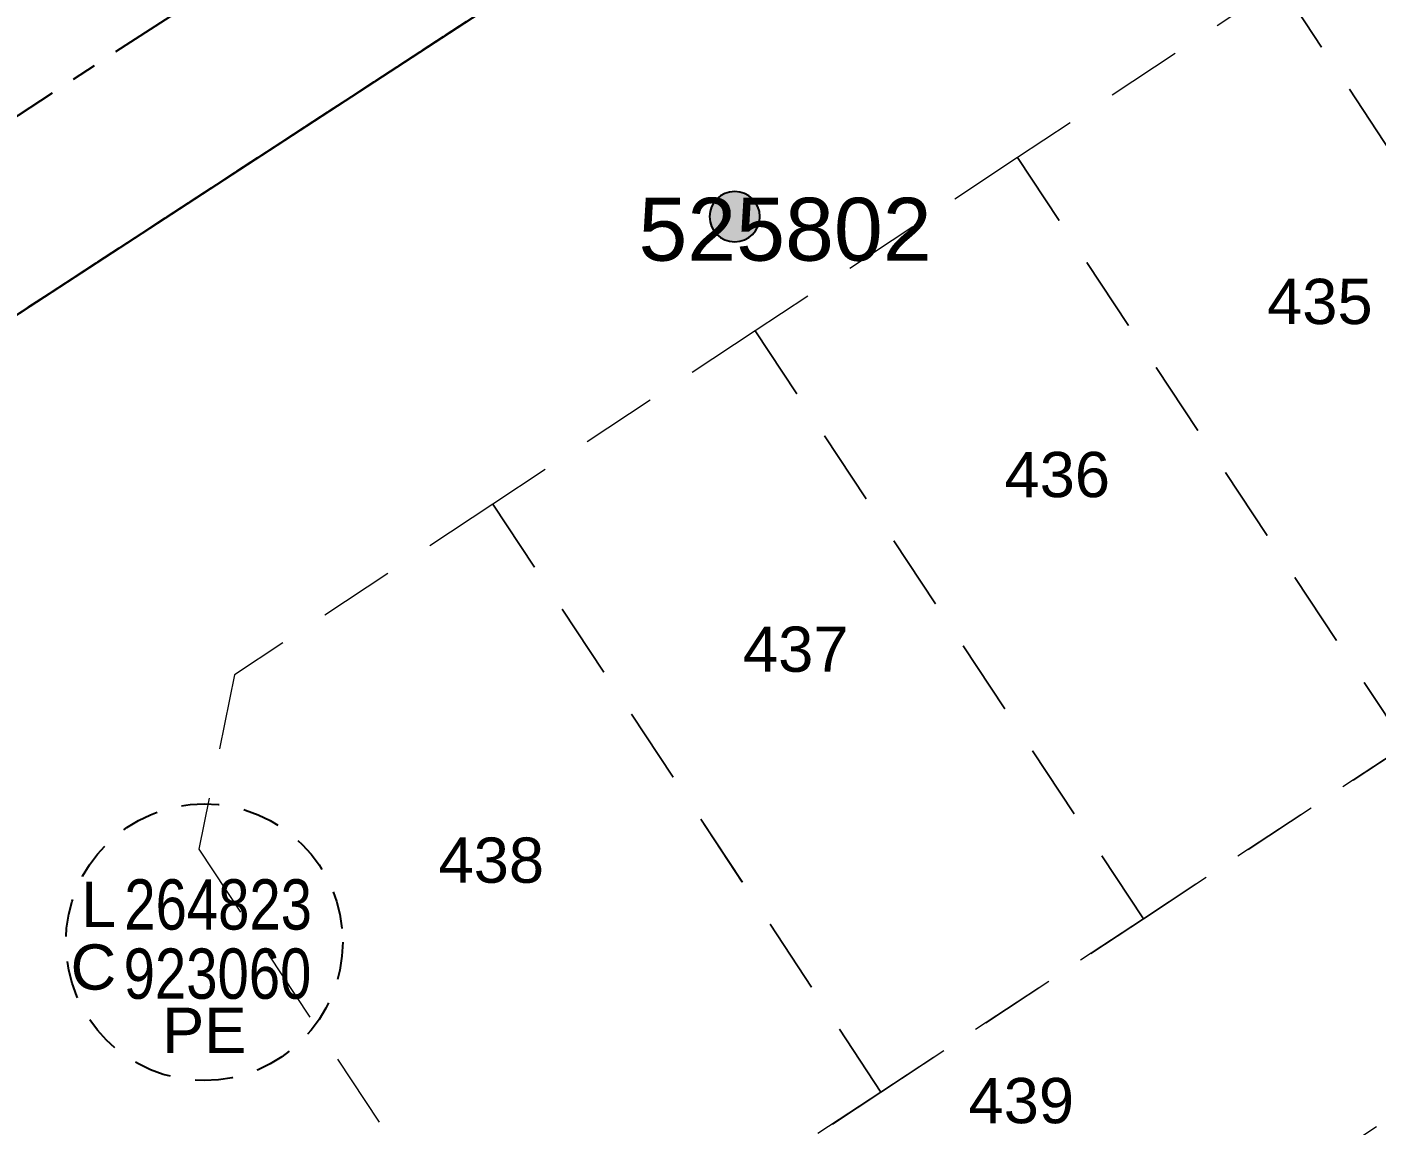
# Model space of a CAD drawing. Header units: metres. Extents: x 302829 to 303440, y 6270651 to 6271380.
# Drawn here: x 303043.5 to 303097.1, y 6271172.1 to 6271215.7 of the extents above; entities that cross this region are included whole.
import ezdxf
from ezdxf.enums import TextEntityAlignment as Align

# ---------------------------------------------------------------- set-up
doc = ezdxf.new("R2010")
doc.units = ezdxf.units.M
for name, pattern in [('Cable Exist OH', [1, 1, 0]), ('Cable Exist UG', [7, 4, -1, 1, -1]), ('Dash', [5, 3, -2])]:
    doc.linetypes.add(name, pattern=pattern)
doc.layers.get('0').update_dxf_attribs({"color": 6})
for name, color, linetype, lineweight in [('_User_LV_Exist', 5, 'Continuous', 25), ('Cadastre Developer_SP_EXT', 96, 'Continuous', 15), ('Mains_HV_EXT', 13, 'Continuous', 25)]:
    doc.layers.add(name, color=color, linetype=linetype, lineweight=lineweight)
for name, color, linetype in [('Notes_SL_MISC', 4, 'Continuous'), ('OH_Details_SP_MISC', 7, 'Continuous'), ('SupportsOH_SP_TR_HV_LV_SL_EXT', 7, 'Continuous')]:
    doc.layers.add(name, color=color, linetype=linetype)
doc.styles.add('POLE_LABEL', font='arial.ttf', dxfattribs={"height": 2})
doc.styles.get("Standard").update_dxf_attribs({"font": 'arial.ttf'})

# ---------------------------------------------------------------- blocks, each defined once
blk = doc.blocks.new('POLE_EXT')
blk.add_hatch(color=256).paths.add_polyline_path([(-1, 0, 1), (1, 0, 1)])
blk.add_lwpolyline([(-1, 0, 1), (1, 0, 1)], format="xyb", close=True)
at = {"flags": 8}
blk.add_attdef('pNumber', text='', height=2, dxfattribs=at).set_placement((2.5, 2.5), align=Align.MIDDLE_CENTER)
at = {"style": 'POLE_LABEL', "flags": 9}
for tag, p in [('STRUCTURE_PLANT_NUMBER', (1.355, 0.028)), ('STREET_CODE', (1.355, -0.2))]:
    blk.add_attdef(tag, text='', height=0.2, dxfattribs=at).set_placement(p, align=Align.MIDDLE_LEFT)
at = {"flags": 9}
for tag, p in [('OWNED_BY', (1.355, -0.4)), ('PARENT', (1.355, -0.6)), ('SPECIAL_USE', (1.355, -0.8)), ('STATE', (1.355, -1)), ('cLV', (1.355, -1.4)), ('hDepth', (1.355, -1.6)), ('USAGE', (1.355, -1.2)), ('cHV', (1.355, -2)), ('hDia', (1.355, -1.8)), ('LBRACKET', (1.355, -2.2)), ('LExisting', (1.355, -2.4)), ('LANTNUMBER', (1.355, -2.6)), ('LOther', (1.355, -2.8)), ('LRemove', (1.355, -3)), ('LEGEND', (1.355, -3.2)), ('cLinedev', (1.355, -3.4)), ('pExisting', (1.355, -3.8)), ('LOCATION', (1.355, -3.6)), ('pFooting', (1.355, -4.4)), ('PFNUMBER', (1.355, -4)), ('NEWPFNUMBER', (1.355, -4.2)), ('pNew', (1.355, -4.6)), ('pRelocate', (1.355, -5)), ('pRemove', (1.355, -5.2)), ('pReplace', (1.355, -5.4)), ('pStay', (1.355, -5.6)), ('pType', (1.355, -5.8)), ('cspan', (1.355, -6)), ('STREETNAME', (1.355, -6.2)), ('SUBURB', (1.355, -6.4)), ('OPERATED_BY', (1.355, -7.014)), ('NOTES', (1.355, -6.6)), ('MAINTAINED_BY', (1.355, -6.814))]:
    blk.add_attdef(tag, text='', height=0.2, dxfattribs=at).set_placement(p, align=Align.MIDDLE_LEFT)
at = {"flags": 1}
blk.add_attdef('Z', (1.355, -7.328), '', height=0.2, dxfattribs=at)
blk = doc.blocks.new('*U261')
at = {"linetype": 'Dash', "ltscale": 0.5}
blk.add_circle((0, 0), 5.5, dxfattribs=at)
at = {"char_height": 1.8}
for s, insert, attachment_point in [('L', (-3.5, 1.5), 6), ('C', (-3.5, -1), 6), ('PE', (0, -2.6), 2), ('PE', (0, -2.6), 2)]:
    blk.add_mtext(s, dxfattribs=dict(at, insert=insert, attachment_point=attachment_point))
at = {"width": 0.9}
for tag, p in [('SNUMBER', (-3.25, 1.5)), ('CNUMBER', (-3.25, -1))]:
    blk.add_attdef(tag, text='', height=1.8, dxfattribs=at).set_placement(p, align=Align.MIDDLE_LEFT)
at = {"flags": 1}
blk.add_attdef('Z', (0, 0), '', height=0.2, dxfattribs=at)

msp = doc.modelspace()

# ---------------------------------------------------------------- linework, layer by layer
at = {"layer": '_User_LV_Exist', "linetype": 'Cable Exist UG'}
msp.add_lwpolyline([(303023.534, 6271199.447), (303062.285, 6271224.714), (303110.319, 6271256.436), (303110.36, 6271256.464)], dxfattribs=at)
at = {"layer": 'Cadastre Developer_SP_EXT', "linetype": 'Dash'}
for points in [[(303103.697, 6271224.313), (303093.267, 6271217.422), (303108.695, 6271194.056), (303119.124, 6271200.945), (303103.697, 6271224.313)], [(303093.267, 6271217.422), (303082.838, 6271210.533), (303098.264, 6271187.167), (303108.695, 6271194.056), (303093.267, 6271217.422)], [(303082.838, 6271210.533), (303072.407, 6271203.644), (303087.834, 6271180.277), (303098.264, 6271187.167), (303082.838, 6271210.533)], [(303072.407, 6271203.644), (303061.977, 6271196.754), (303077.404, 6271173.388), (303087.834, 6271180.277), (303072.407, 6271203.644)], [(303061.977, 6271196.754), (303051.711, 6271189.973), (303050.293, 6271183.044), (303062.963, 6271163.848), (303077.404, 6271173.388), (303061.977, 6271196.754)], [(303104.875, 6271177.153), (303098.264, 6271187.167), (303087.834, 6271180.277), (303077.404, 6271173.388), (303062.963, 6271163.848), (303069.572, 6271153.832), (303104.875, 6271177.153)]]:
    msp.add_lwpolyline(points, close=True, dxfattribs=at)
at = {"layer": 'Mains_HV_EXT', "linetype": 'Cable Exist OH'}
msp.add_lwpolyline([(303025.084, 6271192.563), (303065.93, 6271219.196)], dxfattribs=at)
at = {"layer": 'OH_Details_SP_MISC', "color": 7, "linetype": 'Continuous', "flags": 128}
msp.add_lwpolyline([(302925.229, 6271125.701), (302968.286, 6271154.527), (302989.955, 6271169.332), (303025.084, 6271192.563), (303065.93, 6271219.196)], dxfattribs=at)

# ---------------------------------------------------------------- block references
at = {"layer": 'Notes_SL_MISC', "ltscale": 10}
ref = msp.add_blockref('*U261', (303050.509, 6271179.345), dxfattribs=at)
ref.add_attrib('SNUMBER', '264823', dxfattribs={"layer": '0', "ltscale": 10, "height": 2, "width": 0.8}).set_placement((303051.059, 6271179.845), align=Align.CENTER)
ref.add_attrib('CNUMBER', '923060', dxfattribs={"ltscale": 10, "height": 2, "width": 0.8}).set_placement((303051.034, 6271179.095), align=Align.TOP_CENTER)
at = {"layer": 'SupportsOH_SP_TR_HV_LV_SL_EXT'}
ref = msp.add_blockref('POLE_EXT', (303071.592, 6271208.182), dxfattribs=at)
ref.add_attrib('ASSET_NUM', '525802', dxfattribs={"layer": '0', "height": 2.5, "style": 'POLE_LABEL'}).set_placement((303073.592, 6271208.932), align=Align.TOP_CENTER)

# ---------------------------------------------------------------- texts
at = {"layer": 'Cadastre Developer_SP_EXT'}
for s, p in [('435', (303092.752, 6271203.913)), ('436', (303082.315, 6271197.032)), ('437', (303071.921, 6271190.091)), ('438', (303059.819, 6271181.706)), ('439', (303080.884, 6271172.149))]:
    msp.add_text(s, height=1.8, dxfattribs=at).set_placement(p)

doc.saveas('drawing.dxf')
